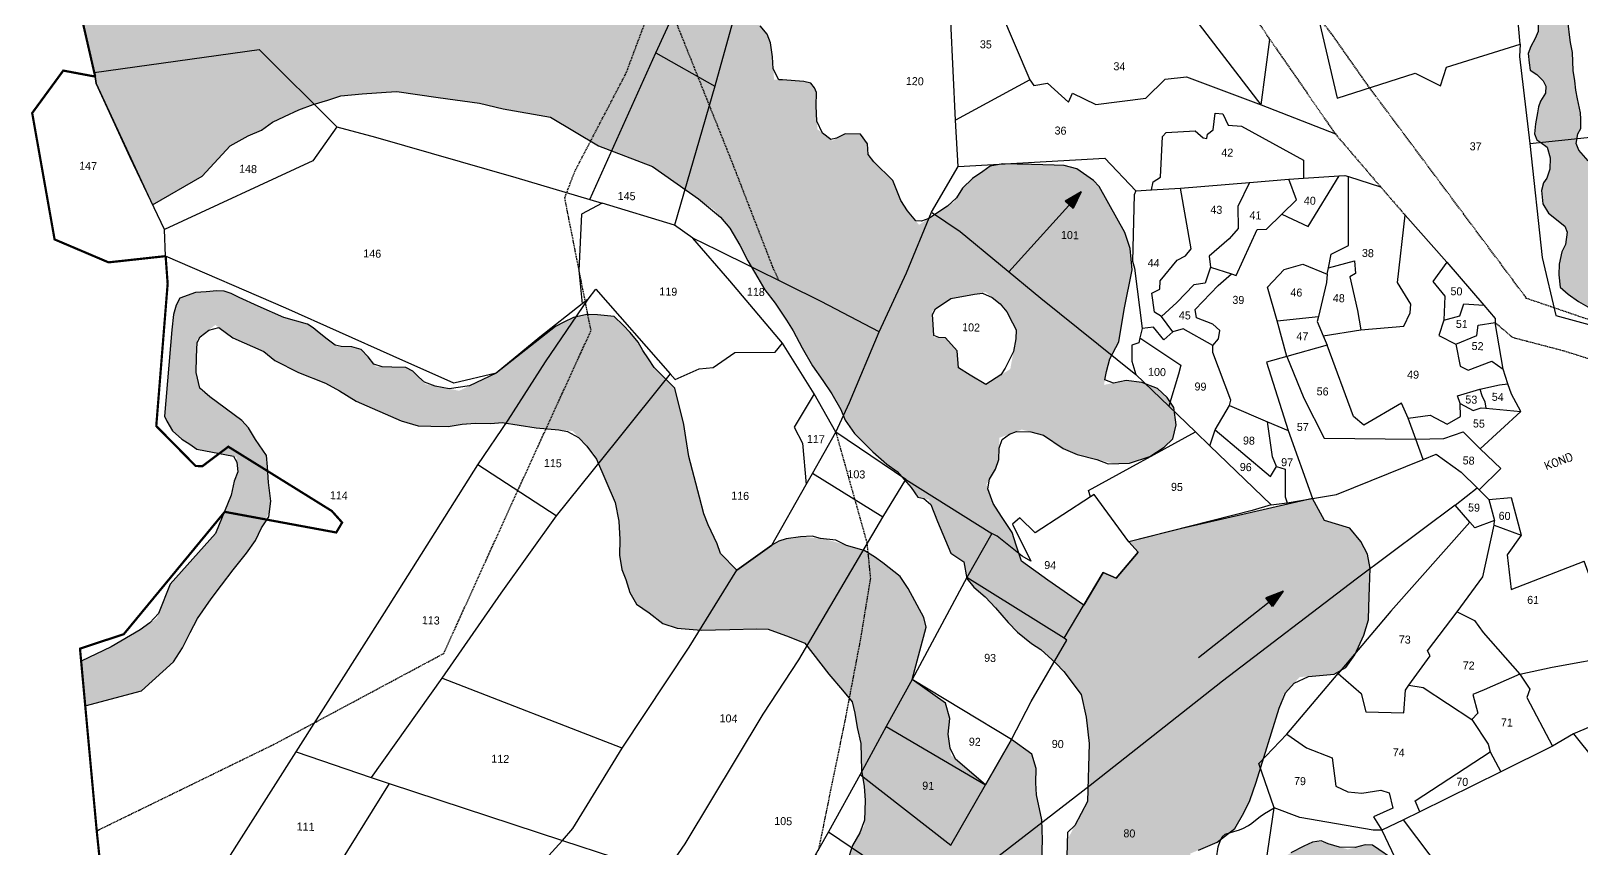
# Model space of a CAD drawing. Header units: metres. Extents: x 290102 to 291530, y 2016554 to 2018775.
# Drawn here: x 290351 to 291064, y 2017076 to 2017453 of the extents above; entities that cross this region are included whole.
import ezdxf
from ezdxf.enums import TextEntityAlignment as Align

# ---------------------------------------------------------------- set-up
doc = ezdxf.new("R2010")
doc.units = ezdxf.units.M
doc.linetypes.add('DASHED', pattern=[0.75, 0.5, -0.25])
for name, color, linetype in [('LINE_CARTTRACK', 2, 'DASHED'), ('LINE_FOOTPATH', 1, 'DASHED'), ('LINE_WATER', 4, 'Continuous'), ('POLY_HATCH', 12, 'Continuous'), ('POLY_PARCEL', 6, 'Continuous'), ('SYM_ARROW', 1, 'Continuous'), ('TEXT_MAPIN', 7, 'Continuous'), ('TEXT_PARCEL', 7, 'Continuous'), ('V_BOUND_LINE', 7, 'Continuous')]:
    doc.layers.add(name, color=color, linetype=linetype)
doc.styles.get("Standard").update_dxf_attribs({"font": 'simplex.shx'})
doc.styles.add('TEXT_MAP', font='', dxfattribs={"height": 2.5})
doc.styles.get('TEXT_MAP').set_extended_font_data('Kruti Dev 050')
pattern_1 = [(358.35295, (290057.6524, 2016550.516), (3.156495, 2.980043), [3.069537, -3.069537]), (88.35295, (290060.7207, 2016550.4277), (-2.980043, 3.156495), [3.069537, -3.069537])]

# ---------------------------------------------------------------- blocks, each defined once
blk = doc.blocks.new('ARROWASPECT')
h = blk.add_hatch(color=256)
h.paths.add_polyline_path([(2.85, -2.85), (3.72, -1.98), (0, 0)])
h.paths.add_polyline_path([(0, 0), (1.98, -3.72), (2.85, -2.85)])
for points in [[(0, 0), (17.15, -17.15)], [(0, 0), (1.98, -3.72)], [(0, 0), (3.72, -1.98)], [(3.72, -1.98), (1.98, -3.72)]]:
    blk.add_lwpolyline(points)

msp = doc.modelspace()

# ---------------------------------------------------------------- hatches: boundary and pattern name
at = {"layer": 'POLY_HATCH'}
h = msp.add_hatch(dxfattribs=at)
h.set_pattern_fill('ZIGZAG', color=256, scale=24.556299, angle=-1.64705, style=0)
h.set_pattern_definition(pattern_1)
h.paths.add_polyline_path([(290833.78, 2017147.27), (290836.21, 2017136.82), (290837.51, 2017124.77), (290836.74, 2017098.02), (290827.49, 2017080.41), (290827.27, 2017072.92), (290826.9, 2017059.82), (290817.2, 2017053.76), (290811.53, 2017057.53), (290815.79, 2017072.7), (290816.01, 2017080.35), (290815.73, 2017089.64), (290812.85, 2017103.49), (290813.13, 2017113.2), (290811.13, 2017119.82), (290801.72, 2017126.67), (290789.76, 2017105.72), (290773.93, 2017119.42), (290772.6, 2017129.12), (290773.35, 2017136.2), (290771.36, 2017143.36), (290756.12, 2017154.27), (290762.46, 2017178.35), (290761.5, 2017182.75), (290754.23, 2017196.07), (290750.56, 2017201.64), (290742.54, 2017207.88), (290738.8, 2017210.72), (290733.96, 2017213.59), (290716.39, 2017218.82), (290705.58, 2017219.96), (290704.63, 2017219.89), (290698.04, 2017218.99), (290694.74, 2017217.99), (290691.51, 2017216.15), (290675.37, 2017204.59), (290667.79, 2017212.21), (290666.28, 2017216.62), (290660.44, 2017229.17), (290658.15, 2017238.16), (290655.69, 2017247.52), (290653.22, 2017256.88), (290650.82, 2017272.1), (290646.89, 2017288.34), (290637.33, 2017297.9), (290634.71, 2017301.8), (290627.14, 2017313.06), (290626.32, 2017314.06), (290623.13, 2017317.43), (290618.87, 2017321.37), (290611.24, 2017322.14), (290606.33, 2017322.28), (290600.28, 2017320.82), (290595.84, 2017318.76), (290591.96, 2017316.69), (290564.58, 2017295.21), (290547.59, 2017287.15), (290531.95, 2017290.22), (290526.33, 2017296.18), (290523.1, 2017297.91), (290516.54, 2017298.1), (290509.26, 2017298.3), (290505.75, 2017302.78), (290502.57, 2017306.15), (290498.23, 2017307.36), (290491.35, 2017307.56), (290486.85, 2017310.97), (290478.43, 2017317.36), (290477.76, 2017317.78), (290466.92, 2017320.83), (290455.04, 2017326.09), (290446.41, 2017330.16), (290442.64, 2017331.9), (290439.39, 2017333.09), (290436.12, 2017333.18), (290426.26, 2017332.38), (290419.08, 2017329.85), (290417.34, 2017326.62), (290416.13, 2017322.29), (290415.38, 2017315.21), (290412.05, 2017275.43), (290413.08, 2017273.21), (290415.68, 2017268.77), (290419.94, 2017264.82), (290427.67, 2017260.1), (290445.08, 2017256.78), (290445.75, 2017249.87), (290443.98, 2017245.55), (290442.7, 2017239.04), (290435.46, 2017221.49), (290414.56, 2017198.05), (290408.45, 2017182.51), (290400.84, 2017177.14), (290387.5, 2017169.33), (290373.62, 2017162.69), (290375.52, 2017142.04), (290401.38, 2017149.01), (290416.17, 2017162.33), (290420.29, 2017168.76), (290426.17, 2017180.76), (290433.39, 2017191.3), (290440.54, 2017200.92), (290449.72, 2017212.44), (290453.81, 2017218.22), (290460.35, 2017231.84), (290460.89, 2017236.35), (290459.82, 2017244.89), (290459.37, 2017252.11), (290458.87, 2017257.36), (290448.81, 2017272.06), (290447.54, 2017273.4), (290428.54, 2017287.44), (290426.56, 2017295.61), (290426.77, 2017302.81), (290427, 2017310.88), (290435.38, 2017317.46), (290443.39, 2017311.5), (290457.63, 2017305.2), (290462.75, 2017301.12), (290473.73, 2017295.57), (290488.54, 2017289.62), (290500.21, 2017282.36), (290520.91, 2017273.26), (290528.71, 2017271.07), (290542.46, 2017270.67), (290552.33, 2017272.35), (290562.15, 2017272.07), (290567.41, 2017272.57), (290583.06, 2017270.16), (290599.79, 2017268.63), (290609.74, 2017258.1), (290619.41, 2017235.72), (290621.13, 2017227.16), (290621.54, 2017218.63), (290621.33, 2017211.44), (290622.46, 2017204.86), (290627.79, 2017191.37), (290629.2, 2017188.95), (290641.99, 2017179.89), (290647.89, 2017177.93), (290659, 2017176.96), (290672.11, 2017177.24), (290689.09, 2017177.64), (290706.41, 2017171.31), (290717.72, 2017156.69), (290728.43, 2017144.22), (290729.65, 2017138.67), (290730.77, 2017132.09), (290732.52, 2017124.84), (290732.82, 2017112.39), (290734.47, 2017101.54), (290734.06, 2017087.08), (290728.55, 2017077.81), (290726.38, 2017070.67), (290726.17, 2017063.47), (290722.75, 2017058.33), (290710.74, 2017044.18), (290706.98, 2017033.9), (290703.5, 2017026.8), (290700.64, 2017018.37), (290701.14, 2017013.11), (290706.21, 2017007.08), (290713.89, 2017000.96), (290718.4, 2016998.21), (290730.56, 2017010.96), (290737.9, 2017021.31), (290739.18, 2017014.64), (290738.88, 2017004.17), (290741.93, 2016996.23), (290745.01, 2016989.59), (290751.31, 2016980.9), (290756.92, 2016970.91), (290762.65, 2016964.86), (290771, 2016959.38), (290778.09, 2016955.24), (290794.27, 2016952.83), (290794.81, 2016945.26), (290793.93, 2016937.42), (290795.18, 2016922.16), (290791.92, 2016913.25), (290785.9, 2016908.84), (290780.51, 2016903.76), (290775.09, 2016897.37), (290771.65, 2016891.57), (290768.18, 2016885.12), (290766.07, 2016879.95), (290769.23, 2016875.93), (290771.21, 2016876.52), (290774, 2016882.34), (290779.41, 2016888.08), (290784.18, 2016894.49), (290788.26, 2016899.61), (290792.35, 2016905.38), (290804.74, 2016915.9), (290809.83, 2016924.47), (290818.89, 2016936.65), (290835.41, 2016944.74), (290857.74, 2016946.72), (290870.85, 2016947), (290882.64, 2016946.66), (290886.49, 2016943.93), (290892.92, 2016939.81), (290899.39, 2016937.01), (290903.32, 2016936.9), (290915.16, 2016938.52), (290936.84, 2016940.52), (290950.15, 2016947.99), (290963.27, 2016948.27), (290971.16, 2016949.35), (290977.31, 2016954.32), (290992.27, 2016954.64), (290997.51, 2016954.49), (291007.68, 2016955.12), (291021.7, 2016953.44), (291042.02, 2016945.43), (291014.69, 2016995.42), (290979.16, 2017070.32), (290967.85, 2017077.97), (290964.57, 2017078.06), (290956.57, 2017076.02), (290943.13, 2017079.79), (290940.37, 2017079.41), (290936.39, 2017077.56), (290930.4, 2017074.46), (290926.4, 2017071.96), (290922.36, 2017068.14), (290919.65, 2017064.95), (290915.7, 2017060.3), (290900.84, 2017064.18), (290899.97, 2017064.2), (290896.04, 2017064.32), (290890.25, 2017064.48), (290883.86, 2017073.98), (290896.48, 2017079.37), (290904.52, 2017085.68), (290908.65, 2017092.77), (290911.44, 2017098.58), (290914.31, 2017107.01), (290926.91, 2017147.14), (290934.36, 2017155.33), (290950.33, 2017156.64), (290955.66, 2017159.76), (290959.76, 2017165.54), (290963.95, 2017174.59), (290966.12, 2017181.73), (290966.29, 2017187.62), (290966.8, 2017205.28), (290965.68, 2017211.86), (290962.57, 2017217.84), (290957.51, 2017223.88), (290945.82, 2017227.49), (290940.25, 2017237.58), (290880.13, 2017223.79), (290855.86, 2017217.59), (290860.13, 2017212.85), (290849.88, 2017200.83), (290844.02, 2017203.42), (290835.09, 2017188.46), (290818.55, 2017199.9), (290806.35, 2017208.76), (290801.81, 2017222.48), (290793.77, 2017234.23), (290790.18, 2017243.99), (290794.47, 2017251.01), (290795.91, 2017255.56), (290796.19, 2017265.5), (290806.5, 2017269.28), (290816.54, 2017266.75), (290825.53, 2017260.6), (290832, 2017257.79), (290849.29, 2017253.57), (290856.13, 2017253.82), (290865.39, 2017256.83), (290872.07, 2017261.22), (290876.11, 2017265.04), (290877.6, 2017271.54), (290876.52, 2017279.43), (290873.38, 2017284.1), (290868.91, 2017288.16), (290861.78, 2017290.99), (290854.6, 2017291.85), (290844.34, 2017289.88), (290846.51, 2017300.92), (290851.18, 2017309.62), (290853.58, 2017324.62), (290857.38, 2017342.84), (290856.35, 2017352.69), (290853.94, 2017359.96), (290850.2, 2017366.62), (290842.11, 2017381.26), (290839.56, 2017383.95), (290831.86, 2017389.41), (290826, 2017390.89), (290821.42, 2017391.02), (290810.95, 2017391.32), (290797.86, 2017391.7), (290792.5, 2017390.67), (290783.9, 2017384.9), (290779.19, 2017380.45), (290775.24, 2017373.98), (290759.23, 2017363.57), (290751.46, 2017373.17), (290747.19, 2017383.99), (290735.92, 2017395.03), (290735.45, 2017400.8), (290732.3, 2017405.26), (290725.2, 2017405.46), (290719.34, 2017402.33), (290712.43, 2017407.57), (290711.56, 2017425.52), (290711.05, 2017426.63), (290709.47, 2017428.86), (290706.21, 2017429.5), (290696.4, 2017430.32), (290692.52, 2017430.44), (290691.78, 2017440.84), (290690.88, 2017447.42), (290689.35, 2017451.29), (290683.72, 2017458.25), (290687.6, 2017466.63), (290688.34, 2017473.17), (290688.54, 2017480.08), (290695.71, 2017482.24), (290700.17, 2017485.39), (290703.56, 2017489.12), (290705.85, 2017492.87), (290712.77, 2017502.42), (290725.97, 2017527.26), (290729.92, 2017531.51), (290731.73, 2017537.47), (290731.84, 2017541.29), (290731.4, 2017545.13), (290733.2, 2017550.54), (290736.94, 2017566.82), (290736.81, 2017581.03), (290735.34, 2017587.08), (290732.22, 2017592.63), (290729.15, 2017599.82), (290725.48, 2017605.39), (290723.33, 2017606.54), (290717.34, 2017607.26), (290713, 2017608.48), (290705.93, 2017609.78), (290701.58, 2017610.45), (290691.73, 2017610.18), (290682.96, 2017609.34), (290676.3, 2017605.71), (290664.3, 2017597.82), (290647.27, 2017584.69), (290639.86, 2017573.98), (290636.97, 2017568.6), (290635.19, 2017563.74), (290635.07, 2017559.37), (290632.44, 2017545.96), (290625.46, 2017548.18), (290621.21, 2017552.67), (290618.54, 2017554.93), (290613.66, 2017556.16), (290608.76, 2017556.85), (290598.93, 2017557.13), (290594, 2017556.73), (290584.01, 2017551.55), (290570.71, 2017543.88), (290566.21, 2017540.59), (290560.08, 2017536.4), (290553.93, 2017531.66), (290549.96, 2017526.86), (290546.92, 2017516.02), (290539.93, 2017509.42), (290530.24, 2017508.73), (290524.4, 2017512.3), (290520.1, 2017514.6), (290505.96, 2017517.2), (290486.4, 2017521.04), (290478.24, 2017522.36), (290466.77, 2017522.69), (290461.29, 2017522.3), (290453.05, 2017520.9), (290446.28, 2017512.29), (290433.98, 2017512.64), (290428.49, 2017511.71), (290425.71, 2017510.15), (290420.27, 2017501.24), (290410.04, 2017497.49), (290401.18, 2017493.37), (290396.72, 2017490.22), (290387.53, 2017480.47), (290385.4, 2017476.89), (290373.33, 2017461.34), (290381.17, 2017427.13), (290406.53, 2017372.79), (290429.25, 2017386.04), (290442.22, 2017399.87), (290450.55, 2017404.55), (290456.63, 2017407.1), (290461.66, 2017410.78), (290467.2, 2017413.36), (290477.17, 2017417.99), (290487.09, 2017420.98), (290493.16, 2017422.99), (290503.03, 2017423.8), (290513.98, 2017424.57), (290518.91, 2017424.98), (290537.96, 2017422.25), (290557.01, 2017419.51), (290567.87, 2017417.02), (290589.62, 2017413.11), (290611.65, 2017399.92), (290636.52, 2017390.46), (290665.11, 2017370.32), (290672.1, 2017362), (290676.79, 2017354.21), (290680.41, 2017347.01), (290689.28, 2017332.31), (290692.97, 2017327.53), (290700.45, 2017316.39), (290705.49, 2017306.95), (290710.17, 2017298.63), (290718.5, 2017286.84), (290723.26, 2017278.58), (290725.3, 2017273.61), (290729.5, 2017267.48), (290738, 2017259.04), (290744.4, 2017253.39), (290749.22, 2017249.98), (290759.64, 2017238.02), (290763.73, 2017237.08), (290767.69, 2017227.05), (290773.89, 2017212.36), (290779.79, 2017208.37), (290781.21, 2017200.68), (290784.38, 2017196.77), (290791.21, 2017190.97), (290800.3, 2017180.47), (290804.55, 2017175.97), (290810.96, 2017170.87), (290815.25, 2017168.02), (290824.54, 2017159.69)])
h.paths.add_polyline_path([(290789.98, 2017290.11), (290777.46, 2017297.63), (290776.76, 2017305.51), (290771.47, 2017311.58), (290766.1, 2017311.73), (290765.73, 2017317.66), (290765.29, 2017323.84), (290773.82, 2017329.72), (290789.82, 2017332.57), (290798.5, 2017325.66), (290802.18, 2017318.43), (290804.38, 2017314.31), (290801.23, 2017297.15)], flags=16)
h = msp.add_hatch(dxfattribs=at)
h.set_pattern_fill('ZIGZAG', color=256, scale=24.556299, angle=-1.64705, style=0)
h.set_pattern_definition(pattern_1)
h.paths.add_polyline_path([(291079.47, 2017343.18), (291074.36, 2017355.15), (291073.02, 2017361.25), (291073.15, 2017366.1), (291072.34, 2017369.46), (291070.89, 2017371.62), (291069.16, 2017375.01), (291068.43, 2017381.09), (291068.27, 2017386.25), (291068.37, 2017389.58), (291067.25, 2017392.95), (291062.85, 2017397.92), (291061.72, 2017400.99), (291062.46, 2017405.51), (291063.74, 2017407.9), (291063.86, 2017412.14), (291063.65, 2017415.18), (291062.31, 2017421.59), (291061.52, 2017425.55), (291061.03, 2017429.81), (291060.26, 2017434.68), (291059.89, 2017442.88), (291059.12, 2017447.44), (291058.61, 2017451.1), (291057.63, 2017459.01), (291058.92, 2017472.17), (291057.79, 2017475.23), (291056.7, 2017479.51), (291056.53, 2017484.06), (291058.44, 2017487.34), (291059.73, 2017490.03), (291059.79, 2017491.85), (291058.64, 2017494), (291055.95, 2017495.59), (291053.77, 2017493.54), (291052.52, 2017492.36), (291050.11, 2017492.73), (291048.31, 2017493.39), (291045.31, 2017494.69), (291043.56, 2017497.16), (291043.33, 2017499.6), (291042.54, 2017503.86), (291042.37, 2017508.41), (291042.55, 2017514.78), (291043.05, 2017521.43), (291044.09, 2017526.25), (291045.49, 2017532.58), (291047.52, 2017539.79), (291047.07, 2017551.33), (291049.1, 2017563.54), (291052.24, 2017578), (291053.55, 2017581.3), (291055.78, 2017585.18), (291058.93, 2017589.03), (291060.78, 2017590.19), (291062.94, 2017591.34), (291066.05, 2017593.98), (291069.47, 2017596.91), (291075.55, 2017597.64), (291077.37, 2017597.59), (291081.64, 2017598.38), (291086.49, 2017598.24), (291089.81, 2017597.84), (291094.92, 2017596.18), (291108.04, 2017588.22), (291110.13, 2017586.95), (291113.75, 2017586.54), (291118.29, 2017586.11), (291122.79, 2017584.16), (291126.87, 2017578.59), (291131.41, 2017573.24), (291134.09, 2017571.34), (291136.76, 2017569.44), (291140.04, 2017567.53), (291141.82, 2017565.96), (291142.99, 2017564.41), (291144.13, 2017561.96), (291146.14, 2017557.96), (291147, 2017556.42), (291149.67, 2017554.22), (291152.67, 2017553.22), (291155.68, 2017552.23), (291156.87, 2017551.59), (291158.05, 2017550.34), (291160.08, 2017547.25), (291161.81, 2017543.87), (291162.92, 2017540.5), (291164.69, 2017538.63), (291168.31, 2017537.92), (291169.81, 2017537.27), (291172.2, 2017535.99), (291174.26, 2017534.11), (291176.27, 2017530.11), (291177.69, 2017526.74), (291180.06, 2017524.55), (291183.9, 2017521.1), (291190.48, 2017517.88), (291194.96, 2017515.63), (291196.98, 2017511.93), (291197.76, 2017507.36), (291199.51, 2017504.89), (291203.07, 2017502.06), (291205.47, 2017501.38), (291210.17, 2017496.09), (291211.27, 2017492.12), (291213, 2017488.74), (291216.23, 2017485.31), (291218.02, 2017484.04), (291220.08, 2017481.86), (291221.7, 2017475.15), (291223.77, 2017472.97), (291232, 2017474.19), (291232.46, 2017479.94), (291231.34, 2017483), (291229.59, 2017485.48), (291227.83, 2017487.65), (291226.05, 2017488.91), (291223.95, 2017489.88), (291221.27, 2017491.47), (291219.21, 2017493.66), (291217.48, 2017496.74), (291215.48, 2017501.04), (291214.34, 2017503.5), (291212.9, 2017506.27), (291211.73, 2017507.82), (291209.61, 2017507.88), (291207.49, 2017507.94), (291205.09, 2017508.92), (291203.03, 2017511.1), (291201.93, 2017515.07), (291201.41, 2017518.12), (291199.68, 2017521.2), (291197.63, 2017523.68), (291194.96, 2017525.88), (291192.25, 2017526.57), (291190.13, 2017526.63), (291188.31, 2017526.68), (291186.54, 2017528.25), (291183.43, 2017536.22), (291181.09, 2017539.32), (291178.75, 2017542.11), (291177.86, 2017543.05), (291176.35, 2017543.09), (291174.22, 2017542.85), (291172.41, 2017543.2), (291170.62, 2017544.47), (291169.46, 2017546.02), (291168.63, 2017548.77), (291167.8, 2017551.82), (291166.67, 2017554.58), (291165.25, 2017557.96), (291163.19, 2017560.14), (291158.96, 2017560.57), (291156.54, 2017560.94), (291153.54, 2017562.24), (291151.47, 2017564.12), (291150.37, 2017567.79), (291148.65, 2017571.47), (291146.9, 2017573.65), (291143.3, 2017575.26), (291141.81, 2017575.91), (291135.42, 2017578.39), (291133.34, 2017579.97), (291132.54, 2017583.63), (291131.7, 2017586.08), (291129.69, 2017590.08), (291127.96, 2017593.16), (291125.58, 2017594.74), (291124.36, 2017594.78), (291121.91, 2017593.94), (291118.86, 2017593.12), (291112.8, 2017593.29), (291109.81, 2017594.89), (291105.32, 2017597.14), (291102.93, 2017598.42), (291097.57, 2017601.91), (291094.32, 2017604.73), (291092.54, 2017606), (291087.45, 2017608.57), (291080.52, 2017609.98), (291073.84, 2017609.87), (291069.27, 2017609.09), (291066.82, 2017608.25), (291064.98, 2017607.4), (291062.78, 2017605.04), (291061.15, 2017600.84), (291060.5, 2017599.34), (291058.29, 2017596.37), (291055.47, 2017593.12), (291053.61, 2017591.96), (291051.48, 2017591.72), (291049.95, 2017591.16), (291048.39, 2017589.69), (291046.21, 2017587.63), (291044, 2017584.66), (291043.24, 2017579.22), (291043.14, 2017575.89), (291042.18, 2017574.1), (291040.9, 2017571.71), (291039, 2017569.04), (291037.65, 2017564.23), (291038.76, 2017560.56), (291042.45, 2017553.91), (291044.79, 2017550.81), (291045.03, 2017548.68), (291044.98, 2017546.87), (291044.6, 2017544.15), (291039.99, 2017542.16), (291038.16, 2017541.91), (291036.92, 2017540.73), (291035.95, 2017538.94), (291036.17, 2017535.9), (291036.1, 2017533.48), (291035.96, 2017528.63), (291037.68, 2017525.25), (291038.85, 2017523.7), (291039.06, 2017520.36), (291038.36, 2017517.04), (291037.35, 2017513.74), (291035.14, 2017510.47), (291032.62, 2017507.51), (291031.94, 2017504.8), (291032.75, 2017501.44), (291034.5, 2017498.97), (291037.18, 2017497.07), (291038.96, 2017495.81), (291041.01, 2017493.32), (291041.51, 2017489.67), (291041.12, 2017486.65), (291037.95, 2017481.59), (291035.79, 2017480.44), (291034.83, 2017478.65), (291034.45, 2017475.93), (291035.6, 2017473.77), (291037.35, 2017471.3), (291039.7, 2017468.8), (291042.64, 2017465.39), (291043.75, 2017462.02), (291044.21, 2017456.85), (291044.09, 2017452.61), (291042.78, 2017449.31), (291040.86, 2017445.73), (291039.55, 2017442.43), (291040.03, 2017438.18), (291040.54, 2017434.83), (291043.53, 2017432.74), (291046.48, 2017429.92), (291047.62, 2017427.46), (291047.53, 2017424.13), (291045.3, 2017420.56), (291044.31, 2017417.86), (291043.93, 2017415.14), (291042.87, 2017410.02), (291042.44, 2017405.48), (291043.57, 2017402.72), (291045.36, 2017401.46), (291048.33, 2017399.25), (291049.7, 2017394.36), (291049.55, 2017389.21), (291048.22, 2017385.01), (291046.64, 2017382.93), (291045.63, 2017379.32), (291046.37, 2017373.24), (291048.97, 2017368.92), (291056.38, 2017362.94), (291057.52, 2017360.18), (291056.74, 2017354.45), (291055.13, 2017351.16), (291053.76, 2017345.44), (291053.62, 2017340.59), (291054.36, 2017334.81), (291057.91, 2017331.68), (291062.66, 2017328.2), (291074.6, 2017321.5), (291077.35, 2017322.02), (291079.85, 2017324.68), (291082.03, 2017326.74), (291083.05, 2017330.65)])

# ---------------------------------------------------------------- linework, layer by layer
at = {"layer": 'LINE_CARTTRACK'}
for points in [[(290920.71, 2017448.93), (290878.19, 2017512.99), (290875.87, 2017515.17)], [(291098.9, 2017309.14), (291038.86, 2017329.66), (290966.56, 2017426.67), (290949.09, 2017451.57), (290924.22, 2017482.97)], [(290920.71, 2017448.93), (290950.83, 2017405.39)], [(290950.83, 2017405.39), (290971.67, 2017381.02)], [(290971.67, 2017381.02), (290973.1, 2017379.35), (290982.94, 2017368.01)], [(291024.34, 2017318.6), (291032.34, 2017311.78), (291056.16, 2017305.54), (291083.63, 2017296.77), (291077.58, 2017254.23), (291080.76, 2017221.04)]]:
    msp.add_lwpolyline(points, dxfattribs=at)
at = {"layer": 'LINE_FOOTPATH'}
for points in [[(290380.79, 2017084.58), (290463.07, 2017124.74), (290540.51, 2017166.22), (290571.82, 2017235.13), (290608.29, 2017314.87), (290596.19, 2017375.97), (290600.8, 2017388.1), (290624.48, 2017433.49), (290640.07, 2017475.14), (290651.84, 2017513.71), (290681.34, 2017593.87), (290699.75, 2017638.89), (290711.48, 2017676.4)], [(290640.07, 2017475.14), (290673.5, 2017391.47), (290691.86, 2017344.04), (290694.64, 2017338.01)], [(290720.9, 2017268.15), (290735.19, 2017217.38), (290736.84, 2017200.81), (290732.32, 2017173.23), (290725.42, 2017136.91), (290712.94, 2017075.95), (290700.99, 2017054.9), (290699.09, 2017018.82), (290690.88, 2016974.29), (290682.16, 2016946.5), (290677.02, 2016920.57), (290676.67, 2016908.32), (290687.06, 2016880.31), (290701.72, 2016852.17), (290737.07, 2016802.13), (290794.37, 2016732.5), (290847.99, 2016666.28)]]:
    msp.add_lwpolyline(points, dxfattribs=at)
at = {"layer": 'LINE_WATER'}
msp.add_lwpolyline([(290896.17, 2017071.93), (290896.96, 2017077.22), (290897.88, 2017079.74), (290898.79, 2017081.84), (290900.1, 2017083.08), (290904.61, 2017084.44), (290906.32, 2017084.81), (290908.26, 2017085.61), (290910.85, 2017087.02), (290912.37, 2017088.04), (290914.77, 2017090.1), (290916.28, 2017091.12), (290918.24, 2017092.55), (290922.68, 2017095.1)], dxfattribs=at)
at = {"layer": 'POLY_HATCH'}
for points in [[(290373.33, 2017461.34), (290380.1, 2017431.81), (290380.5, 2017428.57), (290406.53, 2017372.79), (290429.25, 2017386.04), (290442.22, 2017399.87), (290450.55, 2017404.55), (290456.63, 2017407.1), (290461.66, 2017410.78), (290467.2, 2017413.36), (290473.85, 2017416.44), (290480.48, 2017418.98), (290487.09, 2017420.98), (290493.16, 2017422.99), (290503.03, 2017423.8), (290513.98, 2017424.57), (290518.91, 2017424.98), (290537.96, 2017422.25), (290557.01, 2017419.51), (290567.87, 2017417.02), (290589.62, 2017413.11), (290611.65, 2017399.92), (290636.52, 2017390.46), (290657.73, 2017375.52), (290667.87, 2017367.03), (290672.1, 2017362), (290676.79, 2017354.21), (290680.41, 2017347.01), (290685.11, 2017339.22), (290688.22, 2017333.67), (290692.97, 2017327.53), (290698.21, 2017319.73), (290701.34, 2017314.72), (290705.49, 2017306.95), (290710.17, 2017298.63), (290714.9, 2017291.93), (290719.1, 2017285.8), (290723.26, 2017278.58), (290725.3, 2017273.61), (290729.5, 2017267.48), (290738, 2017259.04), (290744.4, 2017253.39), (290749.22, 2017249.98), (290755.57, 2017242.69), (290758.72, 2017238.23), (290761.43, 2017237.61), (290764.63, 2017234.78), (290767.69, 2017227.05), (290773.89, 2017212.36), (290779.79, 2017208.37), (290781.21, 2017200.68), (290784.38, 2017196.77), (290789.71, 2017192.24), (290794.48, 2017187.19), (290800.3, 2017180.47), (290804.55, 2017175.97), (290810.96, 2017170.87), (290815.25, 2017168.02), (290822.18, 2017161.81), (290825.89, 2017157.88), (290833.78, 2017147.27), (290836.21, 2017136.82), (290837.51, 2017124.77), (290836.74, 2017098.02), (290830.96, 2017087.02), (290827.59, 2017083.84), (290827.27, 2017072.92)], [(291067.25, 2017392.95), (291062.85, 2017397.92), (291061.72, 2017400.99), (291062.46, 2017405.51), (291063.74, 2017407.9), (291063.86, 2017412.14), (291063.65, 2017415.18), (291062.31, 2017421.59), (291061.52, 2017425.55), (291061.03, 2017429.81), (291060.26, 2017434.68), (291059.89, 2017442.88), (291059.12, 2017447.44), (291058.61, 2017451.1), (291057.63, 2017459.01)], [(290887.85, 2017075.68), (290896.48, 2017079.37), (290904.52, 2017085.68), (290908.65, 2017092.77), (290911.44, 2017098.58), (290914.31, 2017107.01), (290914.31, 2017107.01), (290924.99, 2017141), (290927.81, 2017148.12), (290931.87, 2017152.59), (290938.51, 2017155.67), (290950.33, 2017156.64), (290955.66, 2017159.76), (290959.76, 2017165.54), (290963.95, 2017174.59), (290966.12, 2017181.73), (290966.29, 2017187.62), (290966.55, 2017196.78), (290966.8, 2017205.28), (290965.68, 2017211.86), (290962.57, 2017217.84), (290957.51, 2017223.88), (290945.82, 2017227.49), (290940.25, 2017237.58), (290880.13, 2017223.79), (290855.86, 2017217.59), (290860.13, 2017212.85), (290849.88, 2017200.83), (290844.02, 2017203.42), (290835.09, 2017188.46), (290818.55, 2017199.9), (290806.35, 2017208.76), (290803.94, 2017216.04), (290802.15, 2017221.98), (290797.12, 2017229.33), (290793.36, 2017235.33), (290790.93, 2017241.95), (290791.72, 2017246.51), (290794.47, 2017251.01), (290795.91, 2017255.56), (290796.06, 2017260.79), (290797.48, 2017264.68), (290800.83, 2017267.2), (290804.14, 2017268.42), (290810.68, 2017268.23), (290816.54, 2017266.75), (290825.53, 2017260.6), (290832, 2017257.79), (290841.11, 2017255.57), (290846.29, 2017253.45), (290856.13, 2017253.82), (290865.39, 2017256.83), (290872.07, 2017261.22), (290876.11, 2017265.04), (290877.6, 2017271.54), (290876.52, 2017279.43), (290873.38, 2017284.1), (290868.91, 2017288.16), (290861.78, 2017290.99), (290854.6, 2017291.85), (290848.67, 2017290.71), (290844.78, 2017292.13), (290845.55, 2017296.04), (290847.03, 2017301.89), (290851.18, 2017309.62), (290853.58, 2017324.62), (290857.38, 2017342.84), (290856.35, 2017352.69), (290853.94, 2017359.96), (290850.2, 2017366.62), (290842.11, 2017381.26), (290839.56, 2017383.95), (290831.86, 2017389.41), (290826, 2017390.89), (290821.42, 2017391.02), (290810.95, 2017391.32), (290797.86, 2017391.7), (290791.93, 2017390.56), (290788.58, 2017388.04), (290783.9, 2017384.9), (290779.19, 2017380.45), (290776.44, 2017375.94), (290772.4, 2017372.13), (290763.72, 2017366.49), (290760.41, 2017365.27), (290757.79, 2017365.35), (290753.99, 2017370.04), (290750.85, 2017374.72), (290747.19, 2017383.99), (290738.49, 2017392.51), (290735.85, 2017395.87), (290735.45, 2017400.8), (290732.3, 2017405.26), (290725.2, 2017405.46), (290721.31, 2017403.39), (290718.57, 2017402.92), (290714.82, 2017405.76), (290712.25, 2017411.3), (290711.91, 2017418.41), (290712.08, 2017424.41), (290711.05, 2017426.63), (290709.47, 2017428.86), (290706.21, 2017429.5), (290696.4, 2017430.32), (290694.76, 2017430.37), (290692.17, 2017435.36), (290691.78, 2017440.84), (290690.88, 2017447.42), (290689.35, 2017451.29), (290686.18, 2017455.2)], [(291044.21, 2017456.85), (291044.09, 2017452.61), (291042.78, 2017449.31), (291040.86, 2017445.73), (291039.55, 2017442.43), (291040.03, 2017438.18), (291040.54, 2017434.83), (291043.53, 2017432.74), (291046.48, 2017429.92), (291047.62, 2017427.46), (291047.53, 2017424.13), (291045.3, 2017420.56), (291044.31, 2017417.86), (291043.93, 2017415.14), (291042.87, 2017410.02), (291042.44, 2017405.48), (291043.57, 2017402.72), (291045.36, 2017401.46), (291048.33, 2017399.25), (291049.7, 2017394.36), (291049.55, 2017389.21), (291048.22, 2017385.01), (291046.64, 2017382.93), (291045.63, 2017379.32), (291046.37, 2017373.24), (291048.97, 2017368.92), (291056.38, 2017362.94), (291057.52, 2017360.18), (291056.74, 2017354.45), (291055.13, 2017351.16), (291053.76, 2017345.44), (291053.62, 2017340.59), (291054.36, 2017334.81), (291057.91, 2017331.68), (291062.66, 2017328.2), (291074.6, 2017321.5)], [(290815.74, 2017071.07), (290816.01, 2017080.35), (290815.73, 2017089.64), (290813.33, 2017101.18), (290812.94, 2017106.66), (290813.13, 2017113.2), (290811.13, 2017119.82), (290801.72, 2017126.67), (290789.76, 2017105.72), (290776.09, 2017117.55), (290773.5, 2017122.54), (290772.6, 2017129.12), (290773.35, 2017136.2), (290771.36, 2017143.36), (290756.12, 2017154.27), (290762.46, 2017178.35), (290761.5, 2017182.75), (290754.23, 2017196.07), (290750.56, 2017201.64), (290742.54, 2017207.88), (290738.8, 2017210.72), (290733.96, 2017213.59), (290725.83, 2017216), (290720.98, 2017218.33), (290713.9, 2017219.08), (290710.11, 2017220.28), (290704.63, 2017219.89), (290698.04, 2017218.99), (290694.74, 2017217.99), (290691.51, 2017216.15), (290675.37, 2017204.59), (290667.79, 2017212.21), (290666.28, 2017216.62), (290662.16, 2017225.48), (290660.12, 2017230.46), (290658.15, 2017238.16), (290655.69, 2017247.52), (290653.22, 2017256.88), (290651.84, 2017265.66), (290650.92, 2017271.69), (290646.89, 2017288.34), (290637.33, 2017297.9), (290634.71, 2017301.8), (290632.09, 2017305.7), (290630.01, 2017309.58), (290626.32, 2017314.06), (290623.13, 2017317.43), (290618.87, 2017321.37), (290611.24, 2017322.14), (290606.33, 2017322.28), (290600.28, 2017320.82), (290595.84, 2017318.76), (290591.96, 2017316.69), (290564.58, 2017295.21), (290552.37, 2017289.42), (290543.04, 2017288.05), (290536.52, 2017289.33), (290531.65, 2017291.11), (290528.98, 2017293.37), (290526.33, 2017296.18), (290523.1, 2017297.91), (290516.54, 2017298.1), (290512.18, 2017298.22), (290508.38, 2017299.42), (290505.75, 2017302.78), (290502.57, 2017306.15), (290498.23, 2017307.36), (290493.31, 2017307.5), (290490.6, 2017308.13), (290486.85, 2017310.97), (290483.11, 2017313.81), (290480.44, 2017316.07), (290477.76, 2017317.78), (290466.92, 2017320.83), (290455.04, 2017326.09), (290446.41, 2017330.16), (290442.64, 2017331.9), (290439.39, 2017333.09), (290436.12, 2017333.18), (290431.19, 2017332.78), (290426.26, 2017332.38), (290419.08, 2017329.85), (290417.34, 2017326.62), (290416.13, 2017322.29), (290415.38, 2017315.21), (290412.05, 2017275.43), (290413.08, 2017273.21), (290415.68, 2017268.77), (290419.94, 2017264.82), (290423.7, 2017262.53), (290426.91, 2017260.25), (290443.76, 2017257.03), (290445.32, 2017254.26), (290445.75, 2017249.87), (290443.98, 2017245.55), (290442.7, 2017239.04), (290435.46, 2017221.49), (290414.56, 2017198.05), (290409.25, 2017184.55), (290405.3, 2017180.29), (290400.84, 2017177.14), (290387.5, 2017169.33), (290373.62, 2017162.69), (290375.52, 2017142.04)], [(290375.52, 2017142.04), (290401.38, 2017149.01), (290416.17, 2017162.33), (290420.29, 2017168.76), (290423.77, 2017175.87), (290427.23, 2017182.31), (290433.39, 2017191.3), (290438.16, 2017197.71), (290443.6, 2017204.76), (290449.72, 2017212.44), (290453.81, 2017218.22), (290456.6, 2017224.03), (290460.03, 2017229.17), (290460.89, 2017236.35), (290459.82, 2017244.89), (290459.37, 2017252.11), (290458.87, 2017257.36), (290453.84, 2017264.71), (290450.72, 2017270.04), (290447.54, 2017273.4), (290432.78, 2017284.3), (290428.32, 2017288.36), (290426.56, 2017295.61), (290426.77, 2017302.81), (290426.95, 2017309.35), (290428.34, 2017311.93), (290432.36, 2017315.09), (290436.98, 2017316.27), (290443.39, 2017311.5), (290457.63, 2017305.2), (290462.75, 2017301.12), (290473.73, 2017295.57), (290486.03, 2017290.63), (290492.48, 2017287.17), (290500.21, 2017282.36), (290520.91, 2017273.26), (290528.71, 2017271.07), (290534.6, 2017270.9), (290542.46, 2017270.67), (290549.04, 2017271.79), (290554.95, 2017272.28), (290562.15, 2017272.07), (290567.41, 2017272.57), (290583.06, 2017270.16), (290593.51, 2017269.2), (290597.42, 2017268.44), (290602.58, 2017265.67), (290606.4, 2017261.63), (290610.81, 2017255.61), (290619.41, 2017235.72), (290621.13, 2017227.16), (290621.54, 2017218.63), (290621.33, 2017211.44), (290622.46, 2017204.86), (290624.29, 2017200.22), (290626.08, 2017194.28), (290629.2, 2017188.95), (290634.98, 2017184.85), (290641.4, 2017180.08), (290647.89, 2017177.93), (290659, 2017176.96), (290672.11, 2017177.24), (290684.56, 2017177.53), (290689.8, 2017177.38), (290699.52, 2017173.83), (290706.65, 2017171.01), (290717.72, 2017156.69), (290724.06, 2017149.31), (290728.49, 2017143.94), (290729.65, 2017138.67), (290730.77, 2017132.09), (290732.52, 2017124.84), (290732.82, 2017112.39), (290733.92, 2017105.15), (290734.39, 2017098.59), (290734.13, 2017089.43), (290731.99, 2017083.6), (290728.55, 2017077.81), (290726.38, 2017070.67)], [(290979.16, 2017070.32), (290967.85, 2017077.97), (290964.57, 2017078.06), (290959.95, 2017076.89), (290952.75, 2017077.09), (290947.55, 2017078.55), (290944.32, 2017079.95), (290940.37, 2017079.41), (290936.39, 2017077.56), (290930.4, 2017074.46)]]:
    msp.add_lwpolyline(points, dxfattribs=at)
msp.add_lwpolyline([(290789.98, 2017290.11), (290782.82, 2017294.41), (290777.45, 2017297.75), (290776.76, 2017305.51), (290771.47, 2017311.58), (290768.29, 2017311.67), (290766.04, 2017312.64), (290765.73, 2017317.66), (290765.4, 2017322.22), (290766.85, 2017324.91), (290773.82, 2017329.72), (290784.8, 2017331.68), (290788.45, 2017332.03), (290792.95, 2017330.08), (290796.51, 2017327.24), (290799.59, 2017323.51), (290802.18, 2017318.43), (290803.91, 2017315.2), (290803.79, 2017311.1), (290802.71, 2017305.22), (290800.79, 2017301.63), (290798.85, 2017297.59), (290796.94, 2017294.46)], close=True, dxfattribs=at)
at = {"layer": 'POLY_PARCEL'}
for points in [[(290638.09, 2017442.8), (290670.21, 2017512.5), (290686.6, 2017547.51), (290725.65, 2017634.38)], [(290737.6, 2017521.74), (290712.77, 2017502.42), (290752.35, 2017477.03), (290751.4, 2017467.48), (290746.22, 2017465.18), (290739.64, 2017468.93), (290731.23, 2017470.51), (290725.4, 2017476.91), (290717.06, 2017481.16), (290711.4, 2017477.76), (290713.95, 2017465.89), (290702.69, 2017469.33), (290697.33, 2017476.38), (290688, 2017480.38), (290677.26, 2017470.67), (290665.33, 2017427.39)], [(291035.88, 2017446.78), (291029.62, 2017518.06)], [(290776.02, 2017411.75), (290773.82, 2017457.13), (290770.06, 2017512.35), (290771.21, 2017513.43)], [(290807.24, 2017502.46), (290796.74, 2017461.93), (290810.17, 2017430.3)], [(290935.44, 2017491.48), (290951.61, 2017421.84), (290987.5, 2017433.43), (290999.24, 2017427.58), (291001.98, 2017436.21), (291035.88, 2017446.78)], [(290916.71, 2017418.85), (290881.73, 2017464.4), (290872.58, 2017475.72)], [(290379.68, 2017433.64), (290455.54, 2017444.22), (290491.35, 2017408.71)], [(290916.71, 2017418.85), (290920.71, 2017448.93)], [(291035.88, 2017446.78), (291035.64, 2017441.13), (291040.31, 2017400.93)], [(290607.73, 2017375.25), (290638.09, 2017442.8)], [(290638.09, 2017442.8), (290665.33, 2017427.39)], [(290411.97, 2017361.34), (290396.22, 2017394.51), (290380.5, 2017428.57), (290380.1, 2017431.81)], [(290810.17, 2017430.3), (290776.02, 2017411.75)], [(290810.17, 2017430.3), (290812.05, 2017427.69), (290818.28, 2017428.82), (290828, 2017420.09), (290829.81, 2017424.17), (290840.56, 2017418.97), (290863.59, 2017421.88), (290872.49, 2017430.65), (290882.29, 2017431.68), (290916.71, 2017418.85)], [(290665.33, 2017427.39), (290646.77, 2017363.41)], [(290866.14, 2017379.61), (290866.94, 2017383.42), (290870.43, 2017385.46), (290871.26, 2017404.3), (290873.02, 2017406.11), (290886.34, 2017406.87), (290889.97, 2017403.62), (290891.67, 2017403.29), (290892.02, 2017405.28), (290894.65, 2017407.34), (290895.44, 2017415.04), (290899.01, 2017414.65), (290901.57, 2017409.43), (290907.71, 2017408.97), (290936.14, 2017393.29), (290936.24, 2017385.11)], [(290916.71, 2017418.85), (290950.83, 2017405.39)], [(290491.35, 2017408.71), (290480.21, 2017393.01), (290411.97, 2017361.34)], [(290491.35, 2017408.71), (290509.12, 2017403.96), (290573.6, 2017385.41), (290607.73, 2017375.25)], [(290777.25, 2017390.48), (290776.02, 2017411.75)], [(291040.31, 2017400.93), (291082.84, 2017405.46)], [(291040.31, 2017400.93), (291046.01, 2017348.52), (291052.23, 2017321.79), (291098.9, 2017309.14)], [(290777.25, 2017390.48), (290844.76, 2017394.18), (290859.04, 2017379.21)], [(290765.03, 2017369.37), (290777.25, 2017390.48)], [(290926.16, 2017368.48), (290938.26, 2017362.73), (290952.51, 2017386.14)], [(290936.24, 2017385.11), (290952.51, 2017386.14)], [(290952.51, 2017386.14), (290955.25, 2017386.32), (290956.92, 2017385.78)], [(290859.04, 2017379.21), (290858.29, 2017377.31), (290857.41, 2017346.9), (290858.46, 2017343.58), (290861.96, 2017315.9)], [(290859.04, 2017379.21), (290866.14, 2017379.61)], [(290866.14, 2017379.61), (290879.56, 2017380.37)], [(290870.87, 2017321.33), (290867.64, 2017323.42), (290866.32, 2017332.17), (290870.09, 2017333.92), (290870.2, 2017337.78), (290878.05, 2017347.27), (290881.83, 2017349.31), (290884.5, 2017352.52), (290879.56, 2017380.37)], [(290879.56, 2017380.37), (290911.37, 2017383.03)], [(290911.37, 2017383.03), (290905.93, 2017371.95), (290906.07, 2017361.94), (290901.93, 2017357.06), (290892.69, 2017349.18), (290893.4, 2017344.02)], [(290911.37, 2017383.03), (290929.42, 2017384.54)], [(290926.16, 2017368.48), (290932.9, 2017375.03), (290929.42, 2017384.54)], [(290929.42, 2017384.54), (290936.24, 2017385.11)], [(290947.66, 2017343.74), (290948.85, 2017350.09), (290956.83, 2017354), (290956.92, 2017385.78)], [(290956.92, 2017385.78), (290971.67, 2017381.02)], [(290613.34, 2017373.58), (290603.85, 2017368.52), (290602.65, 2017342.51), (290604.13, 2017327.13)], [(290607.73, 2017375.25), (290613.34, 2017373.58)], [(290646.77, 2017363.41), (290613.34, 2017373.58)], [(290740.93, 2017314.31), (290753.54, 2017341.43), (290765.03, 2017369.37)], [(290765.03, 2017369.37), (290778.18, 2017360.42), (290815.33, 2017329.81), (290859.08, 2017294.68)], [(290902.98, 2017340.95), (290905.16, 2017340.25), (290914.78, 2017361.41), (290919.07, 2017361.57), (290926.16, 2017368.48)], [(290962.58, 2017315.25), (290982.36, 2017316.97), (290985.25, 2017323.03), (290985.51, 2017327.03), (290979.36, 2017337.07), (290982.94, 2017368.01)], [(290982.94, 2017368.01), (291002.1, 2017346.36)], [(290412.51, 2017349.15), (290411.97, 2017361.34)], [(290655.06, 2017357.38), (290646.77, 2017363.41)], [(290740.93, 2017314.31), (290714.19, 2017328.32), (290666.55, 2017351.95), (290655.06, 2017357.38)], [(290696.42, 2017309.01), (290672.09, 2017337.75), (290655.06, 2017357.38)], [(290604.13, 2017327.13), (290584.65, 2017311.77), (290564.58, 2017295.21), (290545.07, 2017290.65), (290517.15, 2017303.02), (290467.81, 2017325.16), (290412.51, 2017349.15)], [(290893.4, 2017344.02), (290890.91, 2017336.74), (290885.74, 2017335.89), (290877.93, 2017327.83), (290870.87, 2017321.33)], [(290893.4, 2017344.02), (290902.98, 2017340.95)], [(290924.05, 2017319.36), (290919.64, 2017334.92), (290927.31, 2017342.99), (290935.81, 2017345.46), (290947.12, 2017340.85)], [(290947.12, 2017340.85), (290947.66, 2017343.74)], [(290947.66, 2017343.74), (290959.62, 2017346.93), (290960.03, 2017341.2), (290957.55, 2017339.56), (290960.97, 2017324.17), (290962.58, 2017315.25)], [(291002.1, 2017346.36), (290995.76, 2017337.53), (291001.2, 2017330.77), (291000.72, 2017319.67)], [(291002.1, 2017346.36), (291019.15, 2017326.58)], [(290894.51, 2017308.01), (290897.04, 2017311.13), (290897.72, 2017314.97), (290894.51, 2017317.78), (290886.87, 2017320.71), (290886.27, 2017324.59), (290896.88, 2017335.57), (290902.98, 2017340.95)], [(290947.12, 2017340.85), (290946.72, 2017337), (290943.06, 2017321.4)], [(290556.18, 2017253.06), (290570.13, 2017273.58), (290587.38, 2017300.45), (290606.98, 2017329.37)], [(290606.98, 2017329.37), (290604.13, 2017327.13)], [(290606.98, 2017329.37), (290610.52, 2017333.96), (290644.71, 2017294.97)], [(291000.72, 2017319.67), (291008.04, 2017321.71), (291009.96, 2017327.14), (291019.15, 2017326.58)], [(291019.15, 2017326.58), (291024.39, 2017320.5), (291024.34, 2017318.6)], [(290861.96, 2017315.9), (290860.88, 2017311.49)], [(290875.96, 2017314.26), (290871.86, 2017310.66), (290867.16, 2017316.52), (290861.96, 2017315.9)], [(290875.96, 2017314.26), (290870.87, 2017321.33)], [(290894.51, 2017308.01), (290880.72, 2017315.7), (290875.96, 2017314.26)], [(290924.05, 2017319.36), (290943.06, 2017321.4)], [(290928.56, 2017302.99), (290924.05, 2017319.36)], [(290943.06, 2017321.4), (290942.49, 2017318.98), (290945.19, 2017312.48)], [(290945.19, 2017312.48), (290962.58, 2017315.25)], [(291000.72, 2017319.67), (290998.43, 2017312.65), (291006.21, 2017308.55)], [(291006.21, 2017308.55), (291016, 2017312.62), (291016.62, 2017317.44), (291024.34, 2017318.6)], [(291028, 2017297.06), (291024.34, 2017318.6)], [(290644.71, 2017294.97), (290646.95, 2017292.41), (290658, 2017297.21), (290664.48, 2017297.91), (290674.48, 2017304.75), (290692.96, 2017304.88), (290696.42, 2017309.01)], [(290710.94, 2017285.8), (290696.42, 2017309.01)], [(290720.9, 2017268.15), (290727.3, 2017281.76), (290740.93, 2017314.31)], [(290860.88, 2017311.49), (290860.34, 2017309.28), (290857.17, 2017308.23), (290857.24, 2017300.8), (290859.08, 2017294.68)], [(290860.88, 2017311.49), (290879.78, 2017299.01), (290878.66, 2017294.75), (290874.21, 2017280.03)], [(290902.05, 2017280.45), (290902.66, 2017282.91), (290894.42, 2017304.73), (290894.51, 2017308.01)], [(290947.02, 2017308.1), (290928.56, 2017302.99)], [(290945.19, 2017312.48), (290947.02, 2017308.1)], [(290984.41, 2017274.48), (290981.23, 2017281.5), (290964.01, 2017271.36), (290959.13, 2017275.37), (290947.02, 2017308.1)], [(291006.21, 2017308.55), (291008.34, 2017298.5), (291011.99, 2017296.63), (291022.91, 2017300.82), (291028, 2017297.06)], [(290928.56, 2017302.99), (290919.07, 2017300.37), (290929.12, 2017268.82)], [(290928.56, 2017302.99), (290936.32, 2017283.76), (290945.62, 2017265.29), (290987.87, 2017264.83)], [(290644.71, 2017294.97), (290620.02, 2017264.15), (290592.3, 2017229.56)], [(290859.08, 2017294.68), (290874.21, 2017280.03)], [(291030.25, 2017290.43), (291028, 2017297.06)], [(291008.31, 2017281.37), (291007.11, 2017284.79), (291017.36, 2017287.87)], [(291017.36, 2017287.87), (291026.44, 2017289.87), (291030.25, 2017290.43)], [(291017.36, 2017287.87), (291018.24, 2017284.95), (291019.61, 2017282.01), (291020.15, 2017279.12)], [(291036.14, 2017277.66), (291031.86, 2017285.67), (291030.25, 2017290.43)], [(290710.94, 2017285.8), (290701.82, 2017270.48), (290705.61, 2017263.03), (290707.23, 2017243.96)], [(290720.9, 2017268.15), (290710.94, 2017285.8)], [(290874.21, 2017280.03), (290886.39, 2017268.24)], [(290895.58, 2017269.21), (290902.05, 2017280.45)], [(290902.05, 2017280.45), (290919.65, 2017272.89)], [(290984.41, 2017274.48), (290994.45, 2017275.97), (291002.23, 2017271.72), (291008.45, 2017275.24), (291008.31, 2017281.37)], [(291008.31, 2017281.37), (291014.18, 2017278.14), (291017.92, 2017279.32), (291020.15, 2017279.12)], [(291020.15, 2017279.12), (291036.14, 2017277.66)], [(290919.65, 2017272.89), (290929.12, 2017268.82)], [(290923.69, 2017252.25), (290921.96, 2017256.73), (290919.65, 2017272.89)], [(290987.87, 2017264.83), (290984.41, 2017274.48)], [(291017.43, 2017260.47), (291036.14, 2017277.66)], [(290710.14, 2017249.11), (290720.9, 2017268.15)], [(290753.2, 2017246.32), (290720.9, 2017268.15)], [(290838.17, 2017238.33), (290837.22, 2017241.3), (290886.39, 2017268.24)], [(290886.39, 2017268.24), (290893.05, 2017261.83)], [(290893.05, 2017261.83), (290895.58, 2017269.21)], [(290895.58, 2017269.21), (290920.98, 2017247.75), (290923.69, 2017252.25)], [(290929.12, 2017268.82), (290940.25, 2017237.58)], [(290987.87, 2017264.83), (291000.75, 2017265.15), (291009.7, 2017268.28), (291017.43, 2017260.47)], [(290991.21, 2017255.51), (290987.87, 2017264.83)], [(290893.05, 2017261.83), (290921.28, 2017234.7)], [(290991.21, 2017255.51), (290997.29, 2017257.96), (291008.66, 2017249.74), (291016.03, 2017242.55)], [(291016.96, 2017241.6), (291027, 2017251.34), (291017.43, 2017260.47)], [(290472.66, 2017120.9), (290513.24, 2017184.96), (290556.18, 2017253.06)], [(290592.3, 2017229.56), (290556.18, 2017253.06)], [(290923.69, 2017252.25), (290927.66, 2017251.13), (290927.72, 2017238.27), (290928.63, 2017235.61)], [(290940.25, 2017237.58), (290951.31, 2017239.46), (290991.21, 2017255.51)], [(290622.65, 2017122.57), (290653.38, 2017169.09), (290675.37, 2017204.59), (290691.51, 2017216.15), (290707.23, 2017243.96)], [(290707.23, 2017243.96), (290710.14, 2017249.11)], [(290742.56, 2017228.95), (290710.14, 2017249.11)], [(290742.56, 2017228.95), (290753.2, 2017246.32)], [(290753.2, 2017246.32), (290792.74, 2017221.44)], [(290838.17, 2017238.33), (290812.65, 2017221.69), (290805.59, 2017228.71), (290802.21, 2017225.73), (290810.74, 2017208.77), (290806.63, 2017211.09), (290795.23, 2017220.21), (290792.74, 2017221.44)], [(290855.86, 2017217.59), (290839.77, 2017239.38), (290838.17, 2017238.33)], [(290928.63, 2017235.61), (290940.25, 2017237.58)], [(291006, 2017234.53), (291016.03, 2017242.55)], [(291016.03, 2017242.55), (291016.96, 2017241.6)], [(291016.96, 2017241.6), (291021.41, 2017237.07)], [(291021.41, 2017237.07), (291031.67, 2017238.05), (291036.28, 2017220.66)], [(291021.41, 2017237.07), (291024.12, 2017227.4)], [(290592.3, 2017229.56), (290566.76, 2017193.92), (290539.58, 2017154.86)], [(291006, 2017234.53), (290960.44, 2017200.46), (290898.93, 2017153.43), (290838.04, 2017105.48), (290744.92, 2017033.52)], [(290921.28, 2017234.7), (290912.62, 2017232.09), (290855.86, 2017217.59)], [(290921.28, 2017234.7), (290928.63, 2017235.61)], [(291012.75, 2017226.73), (291006, 2017234.53)], [(290642.09, 2017064.8), (290651.53, 2017078.64), (290687.56, 2017138.28), (290703.93, 2017163.22), (290742.56, 2017228.95)], [(291012.75, 2017226.73), (290976.43, 2017185.73), (290952.17, 2017156.96)], [(291006.9, 2017185.42), (291018.69, 2017201.57), (291023.84, 2017225.28)], [(291024.12, 2017227.4), (291015.07, 2017224.04), (291012.75, 2017226.73)], [(291023.84, 2017225.28), (291024.12, 2017227.4)], [(291023.84, 2017225.28), (291036.28, 2017220.66)], [(290792.74, 2017221.44), (290781.23, 2017201.26)], [(290825.98, 2017173.19), (290844.02, 2017203.42), (290849.88, 2017200.83), (290860.13, 2017212.85), (290855.86, 2017217.59)], [(291036.28, 2017220.66), (291029.85, 2017211.69), (291031.73, 2017195.66), (291065.35, 2017208.75)], [(291035.7, 2017156.69), (291050.55, 2017159.96), (291081.18, 2017165.47), (291065.35, 2017208.75)], [(290781.23, 2017201.26), (290756.12, 2017154.27)], [(290825.98, 2017173.19), (290781.23, 2017201.26)], [(290984.71, 2017151.57), (290994.39, 2017165.12), (290993.18, 2017167.5), (291006.9, 2017185.42)], [(291006.9, 2017185.42), (291014.89, 2017181.36), (291018.78, 2017175.92), (291035.7, 2017156.69)], [(290801.72, 2017126.67), (290810.82, 2017144.06), (290827.26, 2017172.39), (290825.98, 2017173.19)], [(290539.58, 2017154.86), (290507.14, 2017109.13)], [(290622.65, 2017122.57), (290539.58, 2017154.86)], [(290756.12, 2017154.27), (290744.18, 2017132.54)], [(290801.72, 2017126.67), (290756.12, 2017154.27)], [(290928.56, 2017129.01), (290952.17, 2017156.96)], [(290952.17, 2017156.96), (290962.77, 2017147.71), (290964.88, 2017139.35), (290982.34, 2017138.84), (290983.06, 2017149.26), (290984.71, 2017151.57)], [(290984.71, 2017151.57), (290991.2, 2017150.52), (291013.58, 2017135.82)], [(291035.7, 2017156.69), (291019.3, 2017149.5), (291014.12, 2017147.3), (291016.43, 2017138.72), (291013.58, 2017135.82)], [(291035.7, 2017156.69), (291040.4, 2017149.74), (291039.01, 2017145.95), (291050.78, 2017123.59)], [(290744.18, 2017132.54), (290732.07, 2017110.49)], [(290744.18, 2017132.54), (290789.76, 2017105.72)], [(291013.58, 2017135.82), (291021.14, 2017124.52), (291022.09, 2017121)], [(291060.42, 2017129.2), (291050.78, 2017123.59)], [(291166.99, 2017128.01), (291070.97, 2017133.7), (291060.42, 2017129.2)], [(291060.42, 2017129.2), (291110.96, 2017066.25), (291155.28, 2017012.12)], [(290595.11, 2017080.1), (290599.98, 2017085.61), (290622.65, 2017122.57)], [(290789.76, 2017105.72), (290801.72, 2017126.67)], [(290922.68, 2017095.1), (290915.6, 2017115.54), (290928.56, 2017129.01)], [(290928.56, 2017129.01), (290937.54, 2017122.79), (290949.34, 2017118.19), (290951.1, 2017105.15), (290956.56, 2017102.44), (290962.94, 2017101.83), (290971.72, 2017103.28), (290975.52, 2017102.1), (290977.23, 2017095.03), (290968.38, 2017091.02), (290972.26, 2017084.9)], [(291050.78, 2017123.59), (291026.99, 2017111.78)], [(290439.21, 2017068.31), (290472.66, 2017120.9)], [(290472.66, 2017120.9), (290507.14, 2017109.13)], [(290989.71, 2017093.27), (290987.56, 2017098.35), (291022.09, 2017121)], [(291022.09, 2017121), (291026.99, 2017111.78)], [(290507.14, 2017109.13), (290515.45, 2017106.29)], [(290732.07, 2017110.49), (290717.54, 2017084.04)], [(290732.07, 2017110.49), (290773.93, 2017078), (290789.76, 2017105.72)], [(291026.99, 2017111.78), (290989.71, 2017093.27)], [(290515.45, 2017106.29), (290481.37, 2017051.62)], [(290515.45, 2017106.29), (290595.11, 2017080.1)], [(290914.55, 2017039.92), (290922.68, 2017095.1)], [(290972.26, 2017084.9), (290968.2, 2017084.85), (290934.49, 2017090.72), (290922.68, 2017095.1)], [(290982.24, 2017089.56), (290972.26, 2017084.9)], [(290989.71, 2017093.27), (290982.24, 2017089.56)], [(291049.1, 2016998.91), (291023.7, 2017034.57), (290982.24, 2017089.56)], [(290595.11, 2017080.1), (290547.38, 2017027.77), (290497.94, 2016974.25), (290468.04, 2016940.97)], [(290595.11, 2017080.1), (290642.09, 2017064.8)], [(290717.54, 2017084.04), (290696.57, 2017047.14)], [(290717.54, 2017084.04), (290757.86, 2017056.83), (290744.92, 2017033.52)], [(290972.26, 2017084.9), (290994.56, 2017037.82), (291014.69, 2016995.42)]]:
    msp.add_lwpolyline(points, dxfattribs=at)
at = {"layer": 'V_BOUND_LINE', "const_width": 1.02}
for points in [[(290379.68, 2017433.64), (290370.65, 2017473.01), (290363.82, 2017505.77)], [(290412.51, 2017349.15), (290386.25, 2017346.28), (290361.41, 2017356.84), (290351.1, 2017415.03), (290365.4, 2017434.57), (290380.1, 2017431.81)], [(290380.1, 2017431.81), (290379.68, 2017433.64)], [(290390.31, 2016993.64), (290380.79, 2017084.58), (290373.1, 2017168.43), (290393.25, 2017175.1), (290439.72, 2017231.42), (290491.03, 2017221.91), (290493.75, 2017226.5), (290488.98, 2017231.82), (290441.36, 2017261.42), (290429.44, 2017252.44), (290426.33, 2017252.53), (290408.2, 2017270.93), (290413.44, 2017336.43), (290412.51, 2017349.15)]]:
    msp.add_lwpolyline(points, dxfattribs=at)

# ---------------------------------------------------------------- block references
at = {"layer": 'SYM_ARROW', "xscale": 2.046358240819698, "yscale": 2.046358240819698, "zscale": 2.046358240819698}
for p, rotation in [((290833.82, 2017378.81), 272.8887083985263), ((290926.8, 2017194.96), 263.3791108932013)]:
    msp.add_blockref('ARROWASPECT', p, dxfattribs=dict(at, rotation=rotation))

# ---------------------------------------------------------------- texts
at = {"layer": 'TEXT_MAPIN'}
msp.add_text('KOND', height=3.683, rotation=20.14411, dxfattribs=at).set_placement((291047.82, 2017250.63))
at = {"layer": 'TEXT_PARCEL', "style": 'TEXT_MAP'}
for s, p in [('35', (290789.98, 2017446.65)), ('34', (290851.45, 2017436.52)), ('120', (290757.29, 2017429.71)), ('36', (290824.35, 2017406.94)), ('37', (291015.4, 2017399.68)), ('42', (290901.11, 2017396.85)), ('147', (290376.82, 2017390.67)), ('148', (290450.44, 2017389.29)), ('145', (290624.66, 2017376.8)), ('43', (290896.06, 2017370.51)), ('40', (290939.08, 2017374.69)), ('41', (290914.05, 2017367.91)), ('101', (290828.67, 2017358.86)), ('146', (290507.61, 2017350.35)), ('38', (290965.79, 2017350.56)), ('44', (290867.19, 2017345.98)), ('119', (290643.85, 2017332.85)), ('118', (290684.13, 2017332.72)), ('39', (290906.19, 2017328.98)), ('46', (290932.9, 2017332.41)), ('48', (290952.42, 2017329.81)), ('50', (291006.56, 2017332.95)), ('45', (290881.56, 2017321.85)), ('102', (290783.18, 2017316.35)), ('51', (291009.03, 2017317.88)), ('47', (290935.66, 2017312.26)), ('52', (291016.28, 2017307.74)), ('100', (290868.75, 2017295.82)), ('49', (290986.61, 2017294.59)), ('99', (290888.75, 2017289.1)), ('56', (290944.97, 2017286.87)), ('54', (291025.57, 2017284.3)), ('53', (291013.41, 2017283.11)), ('57', (290935.83, 2017270.45)), ('55', (291016.9, 2017272.04)), ('117', (290711.75, 2017264.93)), ('98', (290911.04, 2017264.22)), ('115', (290590.7, 2017253.83)), ('103', (290730.38, 2017248.71)), ('96', (290909.6, 2017252.03)), ('97', (290928.62, 2017254.24)), ('58', (291012.16, 2017255.05)), ('95', (290877.92, 2017242.88)), ('114', (290492.22, 2017239.01)), ('116', (290676.92, 2017238.83)), ('59', (291014.65, 2017233.38)), ('60', (291028.72, 2017229.56)), ('94', (290819.59, 2017206.88)), ('61', (291041.86, 2017190.85)), ('113', (290534.54, 2017181.47)), ('73', (290982.78, 2017172.64)), ('93', (290791.94, 2017164.18)), ('72', (291012.17, 2017160.72)), ('104', (290671.57, 2017136.31)), ('71', (291029.76, 2017134.42)), ('92', (290784.9, 2017125.57)), ('90', (290823.06, 2017124.54)), ('74', (290979.96, 2017120.65)), ('112', (290566.54, 2017117.74)), ('79', (290934.54, 2017107.46)), ('70', (291009.23, 2017107.13)), ('91', (290763.44, 2017105.31)), ('111', (290476.94, 2017086.48)), ('105', (290696.73, 2017089.04)), ('80', (290856.03, 2017083.38))]:
    msp.add_text(s, height=3.683, rotation=358.35295, dxfattribs=at).set_placement(p, align=Align.MIDDLE)

doc.saveas('drawing.dxf')
